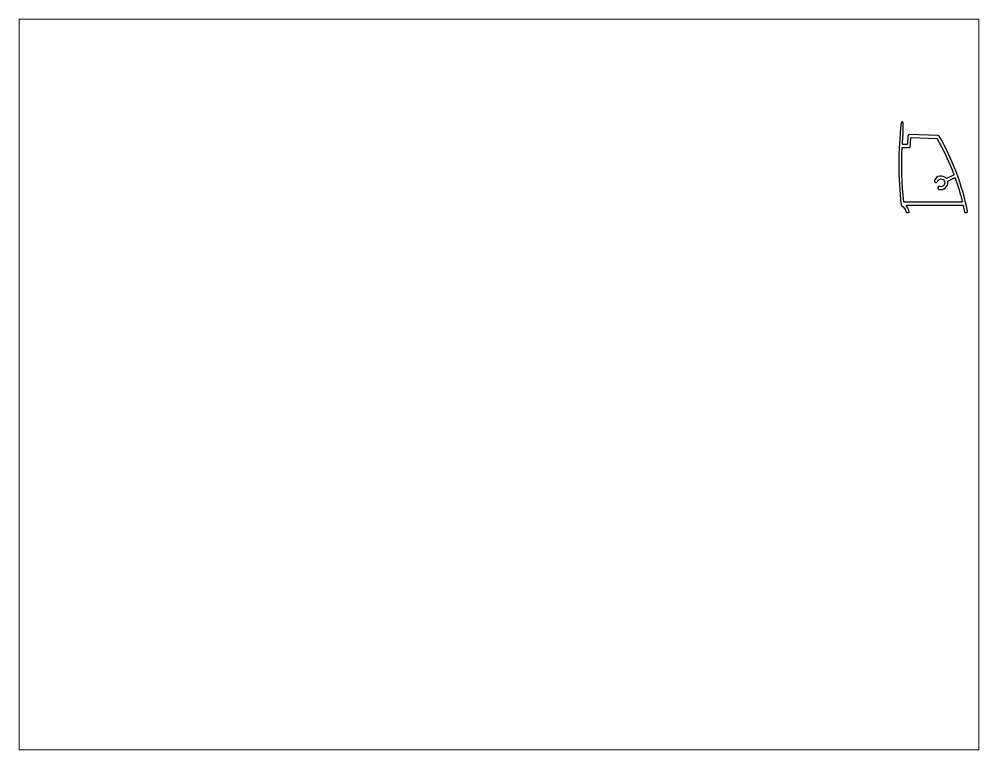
# Paper-space layout 'Layout1' of a CAD drawing. Extents: x 27 to 240, y 20 to 183.
# The model-space entities are those that its viewports show. They can reach past a viewport. Long polylines and large blocks are cut down to what shows.
import ezdxf

# ---------------------------------------------------------------- set-up
doc = ezdxf.new("R2010")
doc.units = 0
doc.header["$LTSCALE"] = 15
doc.layers.get('0').update_dxf_attribs({"linetype": 'CONTINUOUS'})

msp = doc.modelspace()

# ---------------------------------------------------------------- linework, layer by layer
at = {"linetype": 'CONTINUOUS'}
msp.add_lwpolyline([(352.85, 226.89, -0.420678), (352.66, 227.1, -0.006618), (352.92, 230.9, 0.020853), (352.92, 230.94), (352.92, 235.72, 0.414214), (352.72, 235.92), (352.67, 235.92, 0.414214), (352.17, 235.42, 0.056644), (352.14, 202.67, 0.230826), (352.37, 202.3, -0.223715), (354.14, 199.59, 0.373967), (354.34, 199.42), (355.15, 199.42, 0.448612), (355.35, 199.64, 0.134827), (354.36, 202.1, -0.621), (354.51, 202.42), (376.9, 202.42, -0.350089), (377.1, 202.26, -0.006943), (377.67, 199.58, 0.357902), (377.87, 199.42), (378.32, 199.42, 0.473496), (378.81, 200.01, 0.081086), (367.46, 230.17, 0.259118), (367.04, 230.42), (355.41, 230.83, 0.404026), (354.89, 230.36), (354.66, 227.02, -0.404026), (354.45, 226.83), (352.85, 226.89)], format="xyb", dxfattribs=at)
at = {"linetype": 'CONTINUOUS', "flags": 128}
msp.add_lwpolyline([(352.57, 225.5, -0.411031), (352.78, 225.69), (355.57, 225.59, 0.404026), (355.77, 225.78), (356.03, 229.41, -0.404026), (356.24, 229.6), (366.5, 229.24, -0.260469), (366.67, 229.14, -0.040067), (373.35, 214.81, -0.385991), (373.25, 214.56), (370.45, 213.2, -0.335882), (370.22, 213.25, 0.566121), (365.58, 212.37, 1), (366.71, 211.95, -2.344201), (367.69, 209.94, 1), (367.32, 208.8, 0.566121), (370.87, 211.91, -0.335882), (370.98, 212.12), (373.62, 213.41, -0.4479), (373.9, 213.3, -0.024931), (376.72, 203.86, -0.486528), (376.53, 203.62), (353.42, 203.62, -0.383684), (353.22, 203.8, -0.037801), (352.57, 225.5)], format="xyb", dxfattribs=at)

psp = doc.layouts.get("Layout1")

# ---------------------------------------------------------------- viewports
at = {"layer": '0', "color": 0, "linetype": 'BYBLOCK', "ltscale": 0.05}
psp.add_viewport(center=(133.35, 101.6), size=(213.36, 162.56), view_center_point=(190.51, 130.3), view_height=293.8955, dxfattribs=at)

doc.saveas('drawing.dxf')
